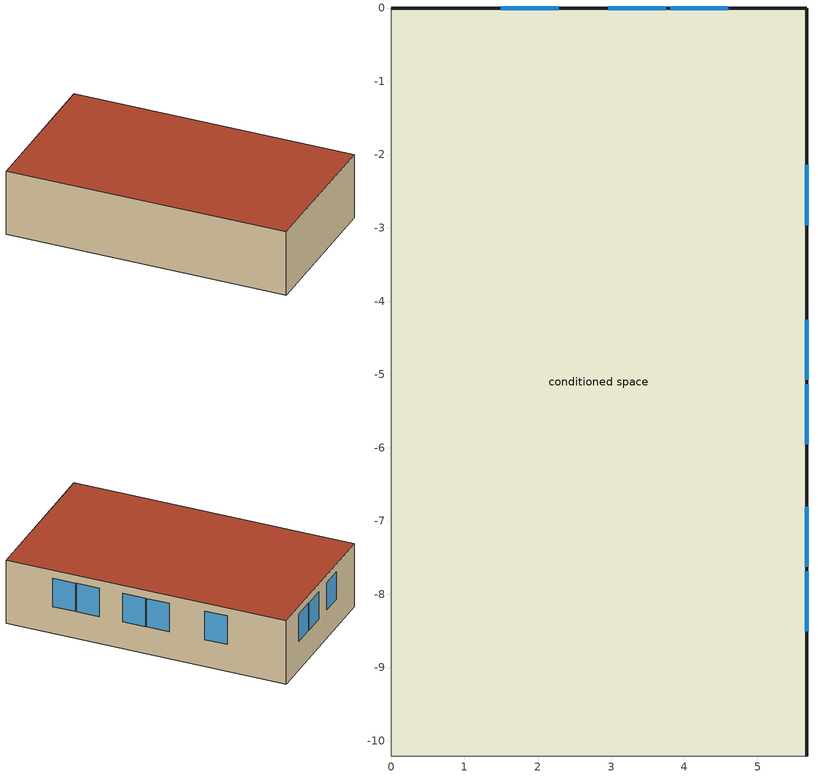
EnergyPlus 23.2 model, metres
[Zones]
conditioned space
 floor adiabatic: 0,-10.21 0,0 5.67,0 5.67,-10.21 z0
 wall outside: 5.67,-10.21 5.67,0 0,0 z0:2.44
 wall adiabatic: 0,0 0,-10.21 5.67,-10.21 z0:2.44
 window: 4.6,0 3.81,0 / 3.75,0 2.96,0 / 2.28,0 1.5,0 z1.08:2.13; 5.67,-8.51 5.67,-7.69 / 5.67,-7.62 5.67,-6.8 / 5.67,-5.95 5.67,-5.13 / 5.67,-5.07 5.67,-4.25 / 5.67,-2.96 5.67,-2.14 z1.04:2.13
 roof outside: 5.67,-10.21 5.67,0 0,0 0,-10.21 z2.44
[Building]
Building 1
[Zone]
conditioned space: Multiplier=1; Part of Total Floor Area=Yes
[Space]
conditioned space 1: Zone=conditioned space; Space Type=Space Type 1
[SpaceList]
Space Type 1: conditioned space 1
